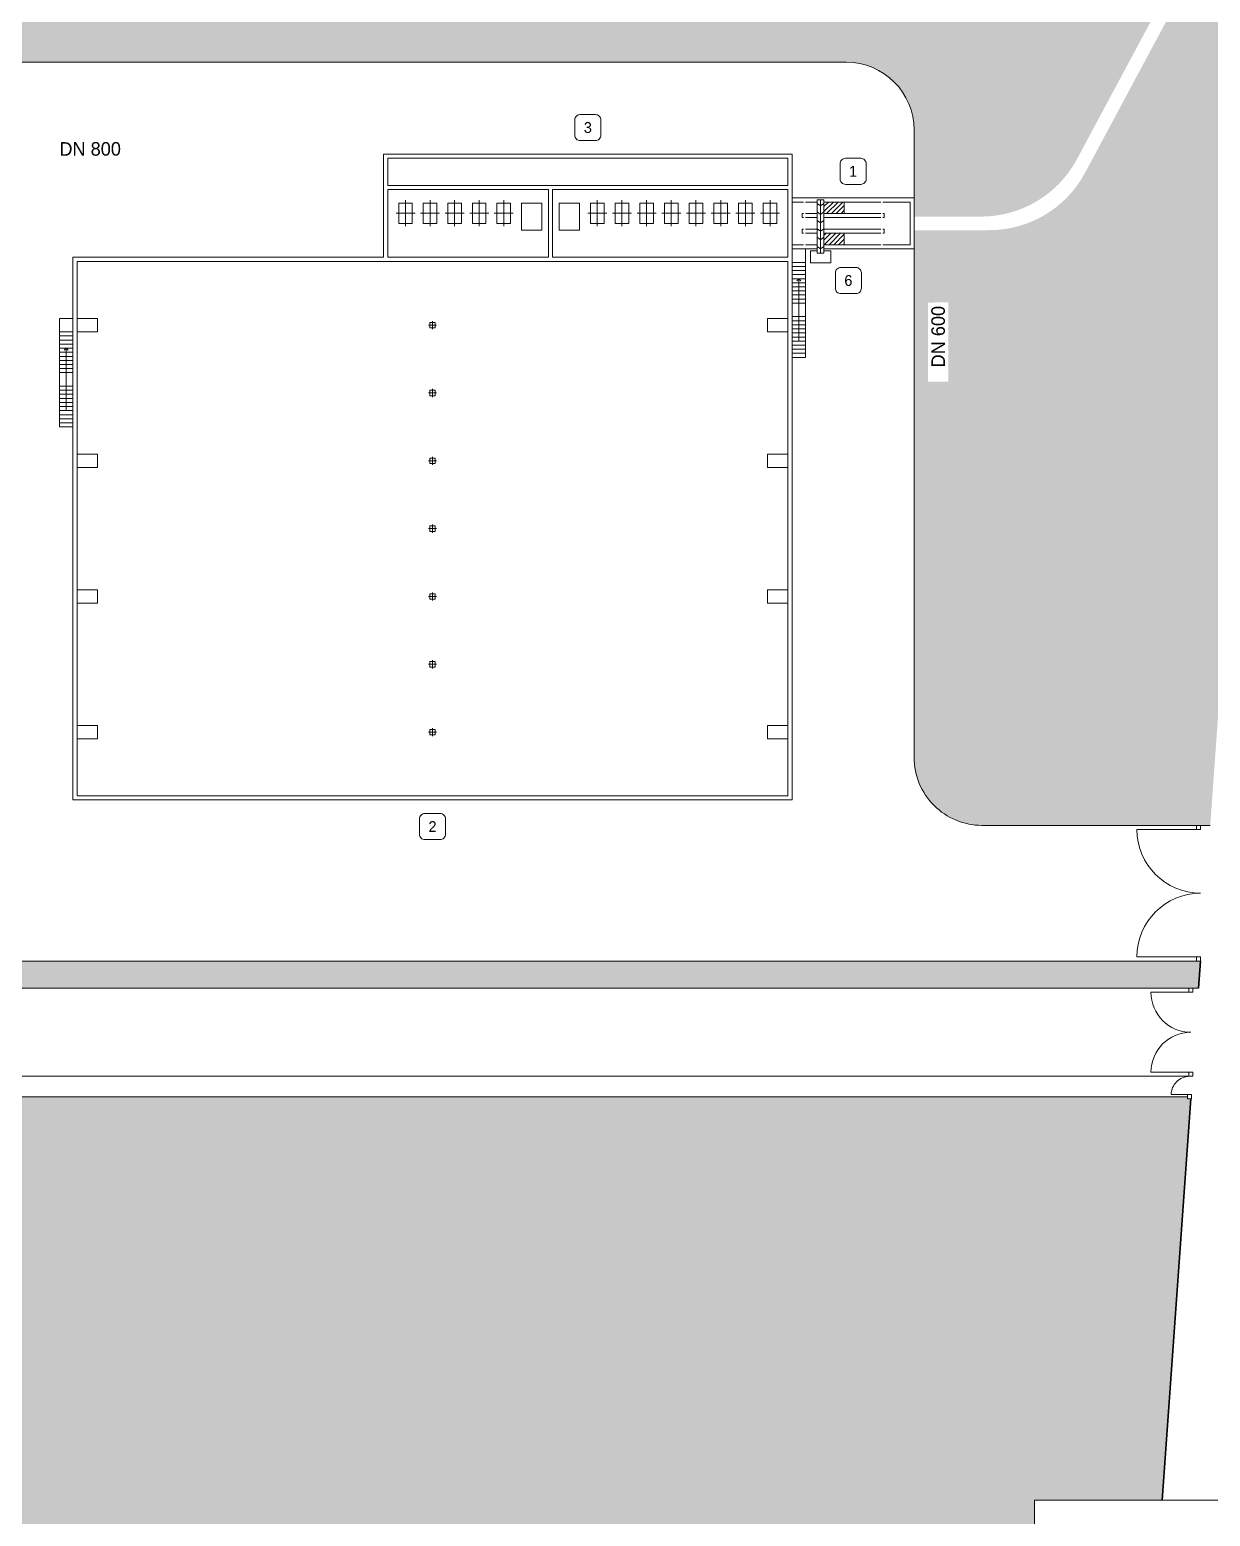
# Model space of a CAD drawing. Extents: x 1590275 to 3180776, y 5018154 to 10036737.
# Drawn here: x 1591337.5 to 1591424.5, y 5018262.5 to 5018372.1 of the extents above; entities that cross this region are included whole.
import ezdxf

# ---------------------------------------------------------------- set-up
doc = ezdxf.new("R2010")
doc.units = 0
doc.header["$LTSCALE"] = 5
doc.header["$MEASUREMENT"] = 0
for name, color, linetype, lineweight in [('Cartiglio', 7, 'Continuous', 15), ('Confine', 1, 'Continuous', 30), ('Legenda', 7, 'Continuous', 15), ('Locali accessori', 7, 'Continuous', 15), ('Muratura', 7, 'Continuous', 15), ('Quote e scritte', 252, 'Continuous', 15), ('Scale', 7, 'Continuous', 15), ('Siepe', 104, 'Continuous', 15), ('Verde', 3, 'Continuous', 15), ('Viabilità', 251, 'Continuous', 15)]:
    doc.layers.add(name, color=color, linetype=linetype, lineweight=lineweight)
pattern_1 = [(50, (841.24575, -20.26967), (0.3586300913, -0.031376067491), [0.0375, -0.4125]), (355, (841.24575, -20.26967), (-0.069375666807, 0.37609606685), [0.03, -0.33]), (100.45144446, (841.27563, -20.2723), (0.289254423364, 0.344719995484), [0.031870096, -0.350571056]), (46.1842, (841.24575, -20.16967), (0.533620665336, -0.082759640397), [0.05625, -0.61875]), (96.63563549, (841.2902, -20.17657), (0.467330972837, 0.487059300387), [0.047805171, -0.52585688]), (351.18416399, (841.24575, -20.1697), (0.46733097253, 0.487059300135), [0.045, -0.4950000005]), (21, (841.29575, -20.19467), (0.29845352606, -0.201309445333), [0.0375, -0.4125]), (326, (841.29575, -20.19467), (0.12165766596, 0.362575022523), [0.03, -0.33]), (71.45144474, (841.3206, -20.21145), (0.420111188365, 0.161265576403), [0.031870095, -0.350571056]), (37.5, (841.24575, -20.26967), (0.0060799276586, 0.1664469269157), [0, -0.326, 0, -0.335, 0, -0.33125]), (7.5, (841.24575, -20.26967), (0.131534768721, 0.197205855941), [0, -0.191, 0, -0.3185, 0, -0.12625]), (327.5, (841.13425, -20.26967), (0.2669112180862, -0.0112774358672), [0, -0.125, 0, -0.39, 0, -0.5175]), (317.5, (841.08425, -20.26967), (0.291593084671, 0.050052491166), [0, -0.1625, 0, -0.259, 0, -0.3675])]

msp = doc.modelspace()

# ---------------------------------------------------------------- hatches: boundary and pattern name
at = {"layer": 'Locali accessori', "transparency": 33554559}
h = msp.add_hatch(dxfattribs=at)
h.set_pattern_fill('ANSI31', color=256, scale=2)
h.set_pattern_definition([(45, (841.24575, -20.26967), (-0.176776695297, 0.176776695297), [])])
h.paths.add_polyline_path([(1591397.516, 5018359.415), (1591396.016, 5018359.415), (1591396.016, 5018358.565), (1591397.516, 5018358.565)])
h.paths.add_polyline_path([(1591397.516, 5018357.115), (1591396.016, 5018357.115), (1591396.016, 5018356.265), (1591397.516, 5018356.265)])
at = {"layer": 'Siepe'}
h = msp.add_hatch(dxfattribs=at)
h.set_pattern_fill('AR-CONC', color=256, scale=0.05)
h.set_pattern_definition([(50, (841.24575, -20.26967), (0.3586300913, -0.031376067491), [0.0375, -0.4125]), (355, (841.24575, -20.26967), (-0.069375666807, 0.37609606685), [0.03, -0.33]), (100.45144446, (841.27563, -20.2723), (0.289254423364, 0.344719995484), [0.031870096, -0.350571056]), (46.1842, (841.24575, -20.16967), (0.533620665336, -0.082759640397), [0.05625, -0.61875]), (96.63563549, (841.2902, -20.17657), (0.467330972837, 0.487059300387), [0.047805171, -0.52585688]), (351.18416399, (841.24575, -20.1697), (0.46733097253, 0.487059300135), [0.045, -0.4950000005]), (21, (841.29575, -20.19467), (0.29845352606, -0.201309445333), [0.0375, -0.4125]), (326, (841.29575, -20.19467), (0.12165766596, 0.362575022523), [0.03, -0.33]), (71.45144474, (841.3206, -20.21145), (0.420111188365, 0.161265576403), [0.031870095, -0.350571056]), (37.5, (841.24575, -20.26967), (0.0060799276586, 0.1664469269157), [0, -0.326, 0, -0.335, 0, -0.33125]), (7.5, (841.24575, -20.26967), (0.131534768721, 0.197205855941), [0, -0.191, 0, -0.3185, 0, -0.12625]), (327.5, (841.13425, -20.26967), (0.2669112180862, -0.0112774358672), [0, -0.125, 0, -0.39, 0, -0.5175]), (317.5, (841.08425, -20.26967), (0.291593084671, 0.050052491166), [0, -0.1625, 0, -0.259, 0, -0.3675])])
h.paths.add_polyline_path([(1591429.306, 5018380.96), (1591427.112, 5018381.116), (1591422.285, 5018313.472), (1591424.49, 5018313.472)])
h = msp.add_hatch(dxfattribs=at)
h.set_pattern_fill('AR-CONC', color=256, scale=0.05)
h.set_pattern_definition(pattern_1)
h.paths.add_polyline_path([(1591423.777, 5018303.472), (1591423.477, 5018303.472), (1591300.584, 5018303.472, 0.4142223), (1591299.584, 5018302.472, 0.4142048), (1591300.584, 5018301.472), (1591423.634, 5018301.472)])
h = msp.add_hatch(dxfattribs=at)
h.set_pattern_fill('AR-CONC', color=256, scale=0.05)
h.set_pattern_definition(pattern_1)
h.paths.add_polyline_path([(1591423.052, 5018293.322), (1591422.813, 5018293.322), (1591422.813, 5018293.472), (1591420.858, 5018293.472), (1591418.735, 5018263.721), (1591420.94, 5018263.721)])
at = {"layer": 'Verde', "transparency": 33554457}
h = msp.add_hatch(color=256, dxfattribs=at)
h.dxf.hatch_style = 1
edge = h.paths.add_edge_path(flags=16)
edge.add_line((1591143.11, 5018361.08), (1591143.11, 5018362.2))
edge.add_arc((1591142.71, 5018362.2), 0.4, 0, 90)
edge.add_line((1591142.71, 5018362.6), (1591141.59, 5018362.6))
edge.add_arc((1591141.59, 5018362.2), 0.4, 90, 180)
edge.add_line((1591141.19, 5018362.2), (1591141.19, 5018361.08))
edge.add_arc((1591141.59, 5018361.08), 0.4, 180, 270)
edge.add_line((1591141.59, 5018360.68), (1591142.71, 5018360.68))
edge.add_arc((1591142.71, 5018361.08), 0.4, 270, 360)
h.paths.add_polyline_path([(1591214.535, 5018370.63), (1591213.945, 5018370.362), (1591216.084, 5018369.312), (1591216.084, 5018369.869)], flags=17)
h.paths.add_polyline_path([(1591216.084, 5018371.659), (1591214.19, 5018370.799), (1591214.535, 5018370.63), (1591216.084, 5018371.331)], flags=17)
h.paths.add_polyline_path([(1591214.535, 5018370.63), (1591214.19, 5018370.799), (1591213.601, 5018370.532), (1591213.945, 5018370.362)], flags=17)
h.paths.add_polyline_path([(1591213.945, 5018370.362), (1591213.601, 5018370.532), (1591199.142, 5018363.963), (1591199.142, 5018363.66)], flags=17)
h.paths.add_polyline_path([(1591216.084, 5018371.331), (1591214.535, 5018370.63), (1591216.084, 5018369.869)], flags=17)
edge = h.paths.add_edge_path(flags=17)
edge.add_arc((1591194.136, 5018342.969), 16.499, 20.26767, 71.09105, ccw=False)
edge.add_arc((1591210.073, 5018348.862), 0.493, 201.07942, 289.4442)
edge.add_line((1591210.237, 5018348.397), (1591215.743, 5018350.253))
edge.add_arc((1591215.607, 5018350.71), 0.477, 286.63993, 361.98935)
edge.add_line((1591216.084, 5018350.727), (1591216.084, 5018369.312))
edge.add_line((1591216.084, 5018369.312), (1591213.945, 5018370.362))
edge.add_line((1591213.945, 5018370.362), (1591199.142, 5018363.66))
edge.add_line((1591199.142, 5018363.66), (1591199.144, 5018359.051))
edge.add_arc((1591199.579, 5018359.005), 0.437, 173.92195, 257.1912)
h.paths.add_polyline_path([(1591224.107, 5018379.949), (1591224.107, 5018380.293), (1591210.603, 5018372.562), (1591210.906, 5018372.413)], flags=17)
edge = h.paths.add_edge_path(flags=17)
edge.add_line((1591224.107, 5018375.04), (1591224.107, 5018379.949))
edge.add_line((1591224.107, 5018379.949), (1591210.906, 5018372.413))
edge.add_line((1591210.906, 5018372.413), (1591214.19, 5018370.799))
edge.add_line((1591214.19, 5018370.799), (1591216.084, 5018371.659))
edge.add_line((1591216.084, 5018371.659), (1591216.084, 5018374.04))
edge.add_arc((1591216.584, 5018374.04), 0.5, 90, 180, ccw=False)
edge.add_line((1591216.584, 5018374.54), (1591223.607, 5018374.54))
edge.add_arc((1591223.607, 5018375.04), 0.5, 270, 360)
h.paths.add_polyline_path([(1591210.906, 5018372.413), (1591210.381, 5018372.113), (1591213.601, 5018370.532), (1591214.19, 5018370.799)], flags=17)
edge = h.paths.add_edge_path(flags=17)
edge.add_line((1591199.142, 5018364.274), (1591199.142, 5018363.963))
edge.add_line((1591199.142, 5018363.963), (1591213.601, 5018370.532))
edge.add_line((1591213.601, 5018370.532), (1591210.381, 5018372.113))
edge.add_line((1591210.381, 5018372.113), (1591207.224, 5018370.311))
edge.add_arc((1591194.129, 5018380.366), 16.51, 288.91176, 322.48151, ccw=False)
edge.add_arc((1591199.642, 5018364.274), 0.5, 108.91545, 180.02641)
edge = h.paths.add_edge_path(flags=17)
edge.add_arc((1591194.129, 5018380.366), 16.51, 333.00157, 334.73679, ccw=False)
edge.add_line((1591208.84, 5018372.871), (1591210.079, 5018372.262))
edge.add_line((1591210.079, 5018372.262), (1591210.603, 5018372.562))
edge.add_line((1591210.603, 5018372.562), (1591209.06, 5018373.32))
edge = h.paths.add_edge_path(flags=17)
edge.add_line((1591210.079, 5018372.262), (1591208.84, 5018372.871))
edge.add_arc((1591194.129, 5018380.366), 16.51, 324.83556, 333.00157, ccw=False)
edge.add_line((1591207.626, 5018370.857), (1591210.079, 5018372.262))
edge = h.paths.add_edge_path(flags=17)
edge.add_line((1591210.381, 5018372.113), (1591210.079, 5018372.262))
edge.add_line((1591210.079, 5018372.262), (1591207.626, 5018370.857))
edge.add_arc((1591194.129, 5018380.366), 16.51, 322.48151, 324.83556, ccw=False)
edge.add_line((1591207.224, 5018370.311), (1591210.381, 5018372.113))
h.paths.add_polyline_path([(1591210.906, 5018372.413), (1591210.603, 5018372.562), (1591210.079, 5018372.262), (1591210.381, 5018372.113)], flags=17)
edge = h.paths.add_edge_path(flags=17)
edge.add_arc((1591160.618, 5018361.637), 16.508, 269.28623, 271.02166, ccw=False)
edge.add_line((1591160.413, 5018345.13), (1591160.413, 5018324.692))
edge.add_line((1591160.413, 5018324.692), (1591160.913, 5018324.692))
edge.add_line((1591160.913, 5018324.692), (1591160.913, 5018345.131))
edge = h.paths.add_edge_path(flags=17)
edge.add_arc((1591160.618, 5018361.637), 16.508, 271.02166, 307.29466, ccw=False)
edge.add_line((1591160.913, 5018345.131), (1591160.913, 5018324.692))
edge.add_line((1591160.913, 5018324.692), (1591165.376, 5018324.692))
edge.add_line((1591165.376, 5018324.692), (1591171.424, 5018339.174))
edge.add_line((1591171.424, 5018339.174), (1591171.424, 5018348.106))
edge.add_arc((1591170.974, 5018348.208), 0.461, 347.1876, 500.07571)
edge = h.paths.add_edge_path(flags=16)
edge.add_line((1591171.424, 5018325.192), (1591171.424, 5018337.877))
edge.add_line((1591171.424, 5018337.877), (1591171.424, 5018339.174))
edge.add_line((1591171.424, 5018339.174), (1591165.376, 5018324.692))
edge.add_line((1591165.376, 5018324.692), (1591165.918, 5018324.692))
edge.add_line((1591165.918, 5018324.692), (1591170.924, 5018324.692))
edge.add_arc((1591170.924, 5018325.192), 0.5, 270, 360)
edge = h.paths.add_edge_path()
edge.add_arc((1591160.618, 5018361.637), 16.508, 178.14645, 183.32226, ccw=False)
edge.add_arc((1591160.618, 5018361.637), 16.508, 176.75805, 178.14645, ccw=False)
edge.add_line((1591144.136, 5018362.57), (1591144.138, 5018362.6))
edge.add_arc((1591160.618, 5018361.637), 16.508, 38.185, 176.65472, ccw=False)
edge.add_arc((1591173.954, 5018372.151), 0.474, 220.62421, 296.16169)
edge.add_line((1591174.163, 5018371.725), (1591178.518, 5018373.636))
edge.add_arc((1591178.314, 5018374.095), 0.502, 293.95676, 381.36084)
edge.add_arc((1591194.129, 5018380.366), 16.51, -25.26321, 201.63797, ccw=False)
edge.add_line((1591209.06, 5018373.32), (1591210.603, 5018372.562))
edge.add_line((1591210.603, 5018372.562), (1591224.107, 5018380.293))
edge.add_line((1591224.107, 5018380.293), (1591224.107, 5018383.24))
edge.add_arc((1591224.607, 5018383.24), 0.5, 90, 180, ccw=False)
edge.add_line((1591224.607, 5018383.74), (1591273.16, 5018383.74))
edge.add_arc((1591273.16, 5018384.24), 0.5, 270, 360)
edge.add_line((1591273.66, 5018384.24), (1591273.66, 5018386.386))
edge.add_line((1591273.66, 5018386.386), (1591273.66, 5018394.186))
edge.add_line((1591273.66, 5018394.186), (1591300.76, 5018394.186))
edge.add_line((1591300.76, 5018394.186), (1591319.679, 5018394.186))
edge.add_arc((1591319.679, 5018389.186), 5, 0, 90, ccw=False)
edge.add_line((1591324.679, 5018389.186), (1591324.679, 5018374.715))
edge.add_arc((1591329.679, 5018374.715), 5, 180, 270)
edge.add_line((1591329.679, 5018369.715), (1591397.666, 5018369.715))
edge.add_arc((1591397.666, 5018364.715), 5, 0, 90, ccw=False)
edge.add_line((1591402.666, 5018364.715), (1591402.666, 5018359.715))
edge.add_line((1591402.666, 5018359.715), (1591402.666, 5018358.34))
edge.add_line((1591402.666, 5018358.34), (1591407.609, 5018358.341))
edge.add_arc((1591407.607, 5018366.341), 8, 270.01254, 331.80498)
edge.add_line((1591414.658, 5018362.562), (1591429.428, 5018390.113))
edge.add_line((1591429.428, 5018390.113), (1591426.553, 5018390.44))
edge.add_line((1591426.553, 5018390.44), (1591426.304, 5018388.254))
edge.add_line((1591426.304, 5018388.254), (1591138.518, 5018420.986))
edge.add_line((1591138.518, 5018420.986), (1591122.991, 5018241.24))
edge.add_line((1591122.991, 5018241.24), (1591120.799, 5018241.43))
edge.add_line((1591120.799, 5018241.43), (1591120.603, 5018239.16))
edge.add_line((1591120.603, 5018239.16), (1591159.432, 5018248.747))
edge.add_line((1591159.432, 5018248.747), (1591156.862, 5018248.747))
edge.add_arc((1591156.862, 5018249.247), 0.5, 180, 270, ccw=False)
edge.add_line((1591156.362, 5018249.247), (1591156.362, 5018284.392))
edge.add_arc((1591155.862, 5018284.392), 0.5, 0, 90)
edge.add_line((1591155.862, 5018284.892), (1591152.862, 5018284.892))
edge.add_arc((1591152.862, 5018285.392), 0.5, 180, 270, ccw=False)
edge.add_line((1591152.362, 5018285.392), (1591152.362, 5018305.392))
edge.add_arc((1591152.862, 5018305.392), 0.5, 90, 180, ccw=False)
edge.add_line((1591152.862, 5018305.892), (1591153.862, 5018305.892))
edge.add_arc((1591153.862, 5018306.392), 0.5, 270, 360)
edge.add_line((1591154.362, 5018306.392), (1591154.362, 5018324.192))
edge.add_arc((1591154.862, 5018324.192), 0.5, 90, 180, ccw=False)
edge.add_line((1591154.862, 5018324.692), (1591160.413, 5018324.692))
edge.add_line((1591160.413, 5018324.692), (1591160.413, 5018345.13))
edge.add_arc((1591160.618, 5018361.637), 16.508, 183.32226, 269.28623, ccw=False)
edge = h.paths.add_edge_path(flags=16)
edge.add_line((1591174.977, 5018373.922), (1591174.977, 5018375.042))
edge.add_arc((1591175.377, 5018375.042), 0.4, 90, 180, ccw=False)
edge.add_line((1591175.377, 5018375.442), (1591176.497, 5018375.442))
edge.add_arc((1591176.497, 5018375.042), 0.4, 0, 90, ccw=False)
edge.add_line((1591176.897, 5018375.042), (1591176.897, 5018373.922))
edge.add_arc((1591176.497, 5018373.922), 0.4, -90, 0, ccw=False)
edge.add_line((1591176.497, 5018373.522), (1591175.377, 5018373.522))
edge.add_arc((1591175.377, 5018373.922), 0.4, 180, 270, ccw=False)
edge = h.paths.add_edge_path(flags=16)
edge.add_line((1591153.362, 5018321.602), (1591153.362, 5018320.482))
edge.add_arc((1591152.962, 5018320.482), 0.4, -90, 0, ccw=False)
edge.add_line((1591152.962, 5018320.082), (1591151.842, 5018320.082))
edge.add_arc((1591151.842, 5018320.482), 0.4, 180, 270, ccw=False)
edge.add_line((1591151.442, 5018320.482), (1591151.442, 5018321.602))
edge.add_arc((1591151.842, 5018321.602), 0.4, 90, 180, ccw=False)
edge.add_line((1591151.842, 5018322.002), (1591152.962, 5018322.002))
edge.add_arc((1591152.962, 5018321.602), 0.4, 0, 90, ccw=False)
edge = h.paths.add_edge_path(flags=16)
edge.add_line((1591153.322, 5018312.131), (1591153.322, 5018311.011))
edge.add_arc((1591152.922, 5018311.011), 0.4, 270, 360, ccw=False)
edge.add_line((1591152.922, 5018310.611), (1591151.802, 5018310.611))
edge.add_arc((1591151.802, 5018311.011), 0.4, 180, 270, ccw=False)
edge.add_line((1591151.402, 5018311.011), (1591151.402, 5018312.131))
edge.add_arc((1591151.802, 5018312.131), 0.4, 90, 180, ccw=False)
edge.add_line((1591151.802, 5018312.531), (1591152.922, 5018312.531))
edge.add_arc((1591152.922, 5018312.131), 0.4, 0, 90, ccw=False)
edge = h.paths.add_edge_path(flags=16)
edge.add_line((1591286.65, 5018397.106), (1591287.77, 5018397.106))
edge.add_arc((1591287.77, 5018396.706), 0.4, 0, 90, ccw=False)
edge.add_line((1591288.17, 5018396.706), (1591288.17, 5018395.586))
edge.add_arc((1591287.77, 5018395.586), 0.4, 270, 360, ccw=False)
edge.add_line((1591287.77, 5018395.186), (1591286.65, 5018395.186))
edge.add_arc((1591286.65, 5018395.586), 0.4, 180, 270, ccw=False)
edge.add_line((1591286.25, 5018395.586), (1591286.25, 5018396.706))
edge.add_arc((1591286.65, 5018396.706), 0.4, 90, 180, ccw=False)
edge = h.paths.add_edge_path(flags=16)
edge.add_line((1591153.442, 5018262.987), (1591153.442, 5018264.107))
edge.add_arc((1591153.842, 5018264.107), 0.4, 90, 180, ccw=False)
edge.add_line((1591153.842, 5018264.507), (1591154.962, 5018264.507))
edge.add_arc((1591154.962, 5018264.107), 0.4, 0, 90, ccw=False)
edge.add_line((1591155.362, 5018264.107), (1591155.362, 5018262.987))
edge.add_arc((1591154.962, 5018262.987), 0.4, -90, 0, ccw=False)
edge.add_line((1591154.962, 5018262.587), (1591153.842, 5018262.587))
edge.add_arc((1591153.842, 5018262.987), 0.4, 180, 270, ccw=False)
h.paths.add_polyline_path([(1591153.669, 5018262.945), (1591155.136, 5018262.948), (1591155.134, 5018264.148), (1591153.667, 5018264.145)], flags=0)
h.paths.add_polyline_path([(1591151.669, 5018310.97), (1591153.136, 5018310.972), (1591153.134, 5018312.172), (1591151.667, 5018312.17)], flags=0)
h.paths.add_polyline_path([(1591151.669, 5018320.441), (1591153.136, 5018320.443), (1591153.134, 5018321.643), (1591151.667, 5018321.641)], flags=0)
h.paths.add_polyline_path([(1591175.204, 5018373.881), (1591176.671, 5018373.884), (1591176.669, 5018375.084), (1591175.202, 5018375.081)], flags=0)
h.paths.add_polyline_path([(1591286.544, 5018395.545), (1591287.877, 5018395.548), (1591287.875, 5018396.748), (1591286.542, 5018396.745)], flags=0)
h.paths.add_polyline_path([(1591220.318, 5018378.336), (1591224.107, 5018380.595), (1591224.107, 5018382.182), (1591219.577, 5018379.64)], flags=16)
h.paths.add_polyline_path([(1591160.255, 5018326.623), (1591160.307, 5018332.456), (1591158.807, 5018332.47), (1591158.755, 5018326.636)], flags=16)
h.paths.add_polyline_path([(1591420.422, 5018374.3), (1591423.441, 5018379.867), (1591422.123, 5018380.582), (1591419.104, 5018375.015)], flags=16)
h.paths.add_polyline_path([(1591166.161, 5018326.708), (1591168.409, 5018332.09), (1591167.025, 5018332.668), (1591164.776, 5018327.286)], flags=16)
h.paths.add_polyline_path([(1591141.551, 5018361.039), (1591142.751, 5018361.041), (1591142.749, 5018362.241), (1591141.549, 5018362.239)], flags=0)
h = msp.add_hatch(color=256, dxfattribs=at)
h.dxf.hatch_style = 1
edge = h.paths.add_edge_path()
edge.add_line((1591427.112, 5018381.116), (1591429.306, 5018380.96))
edge.add_line((1591429.306, 5018380.96), (1591429.867, 5018388.815))
edge.add_line((1591429.867, 5018388.815), (1591415.256, 5018361.56))
edge.add_arc((1591408.205, 5018365.34), 8, 270, 331.80498, ccw=False)
edge.add_line((1591408.205, 5018357.34), (1591406.036, 5018357.34))
edge.add_line((1591406.036, 5018357.34), (1591406.036, 5018313.746))
edge.add_arc((1591407.666, 5018318.472), 5, 250.96758, 270.00061)
edge.add_line((1591407.666, 5018313.472), (1591422.285, 5018313.472))
edge.add_line((1591422.285, 5018313.472), (1591427.112, 5018381.116))
edge = h.paths.add_edge_path()
edge.add_line((1591406.036, 5018357.34), (1591405.436, 5018357.34))
edge.add_line((1591405.436, 5018357.34), (1591405.436, 5018313.998))
edge.add_arc((1591407.666, 5018318.472), 5, 243.50606, 250.96758)
edge.add_line((1591406.036, 5018313.746), (1591406.036, 5018357.34))
edge = h.paths.add_edge_path()
edge.add_line((1591405.436, 5018357.34), (1591402.666, 5018357.34))
edge.add_line((1591402.666, 5018357.34), (1591402.666, 5018355.965))
edge.add_line((1591402.666, 5018355.965), (1591402.666, 5018318.472))
edge.add_arc((1591407.666, 5018318.472), 5, 180.00049, 243.50606)
edge.add_line((1591405.436, 5018313.998), (1591405.436, 5018357.34))
h.paths.add_polyline_path([(1591405.188, 5018346.177), (1591405.178, 5018352.01), (1591403.678, 5018352.008), (1591403.688, 5018346.174)], flags=16)
h = msp.add_hatch(color=256, dxfattribs=at)
h.dxf.hatch_style = 1
h.paths.add_polyline_path([(1591224.329, 5018309.678), (1591222.67, 5018309.678), (1591222.67, 5018304.852), (1591224.329, 5018304.852)], flags=16)
h.paths.add_polyline_path([(1591291.744, 5018280.024), (1591289.824, 5018280.024), (1591289.824, 5018281.944), (1591291.744, 5018281.944)], flags=16)
h.paths.add_polyline_path([(1591286.444, 5018280.024), (1591284.524, 5018280.024), (1591284.524, 5018281.944), (1591286.444, 5018281.944)], flags=16)
h.paths.add_polyline_path([(1591255.187, 5018248.828), (1591255.187, 5018245.228), (1591249.587, 5018245.228), (1591249.587, 5018248.828)], flags=16)
h.paths.add_polyline_path([(1591254.887, 5018248.528), (1591254.887, 5018245.528), (1591249.887, 5018245.528), (1591249.887, 5018248.528)], flags=0)
h.paths.add_polyline_path([(1591253.32, 5018251.748), (1591253.32, 5018249.828), (1591251.4, 5018249.828), (1591251.4, 5018251.748)], flags=16)
h.paths.add_polyline_path([(1591252.924, 5018247.18), (1591252.281, 5018246.748), (1591252.487, 5018246.078), (1591252.051, 5018246.834), (1591252.65, 5018247.18), (1591252.214, 5018247.935)], flags=0)
h.paths.add_polyline_path([(1591289.985, 5018280.382), (1591291.585, 5018280.385), (1591291.583, 5018281.585), (1591289.983, 5018281.582)], flags=0)
h.paths.add_polyline_path([(1591284.618, 5018280.382), (1591286.352, 5018280.385), (1591286.349, 5018281.585), (1591284.616, 5018281.582)], flags=0)
h.paths.add_polyline_path([(1591251.495, 5018250.186), (1591253.228, 5018250.19), (1591253.226, 5018251.39), (1591251.493, 5018251.386)], flags=0)
edge = h.paths.add_edge_path(flags=16)
edge.add_line((1591223.428, 5018263.27), (1591223.428, 5018264.39))
edge.add_arc((1591223.028, 5018264.39), 0.4, 0, 90)
edge.add_line((1591223.028, 5018264.79), (1591221.908, 5018264.79))
edge.add_arc((1591221.908, 5018264.39), 0.4, 90, 180)
edge.add_line((1591221.508, 5018264.39), (1591221.508, 5018263.27))
edge.add_arc((1591221.908, 5018263.27), 0.4, 180, 270)
edge.add_line((1591221.908, 5018262.87), (1591223.028, 5018262.87))
edge.add_arc((1591223.028, 5018263.27), 0.4, 270, 360.00196)
edge = h.paths.add_edge_path(flags=16)
edge.add_arc((1591220.828, 5018291.57), 0.4, 270, 360, ccw=False)
edge.add_line((1591220.828, 5018291.17), (1591219.708, 5018291.17))
edge.add_arc((1591219.708, 5018291.57), 0.4, 180, 270, ccw=False)
edge.add_line((1591219.308, 5018291.57), (1591219.308, 5018292.69))
edge.add_arc((1591219.708, 5018292.69), 0.4, 90, 180, ccw=False)
edge.add_line((1591219.708, 5018293.09), (1591220.828, 5018293.09))
edge.add_arc((1591220.828, 5018292.69), 0.4, 0, 90, ccw=False)
edge.add_line((1591221.228, 5018292.69), (1591221.228, 5018291.57))
edge = h.paths.add_edge_path()
edge.add_arc((1591212.4, 5018316.953), 8.551, 315.04888, 363.12311)
edge.add_arc((1591221.438, 5018317.444), 0.5, 90, 182.80635, ccw=False)
edge.add_line((1591221.438, 5018317.944), (1591251.584, 5018317.944))
edge.add_arc((1591251.584, 5018312.944), 5, 0, 90, ccw=False)
edge.add_line((1591256.584, 5018312.944), (1591256.584, 5018287.544))
edge.add_arc((1591261.584, 5018287.544), 5, 180, 270)
edge.add_line((1591261.584, 5018282.544), (1591277.184, 5018282.544))
edge.add_line((1591277.184, 5018282.544), (1591277.184, 5018282.944))
edge.add_line((1591277.184, 5018282.944), (1591320.584, 5018282.944))
edge.add_arc((1591320.584, 5018283.944), 1, 270, 360)
edge.add_line((1591321.584, 5018283.944), (1591321.584, 5018292.472))
edge.add_arc((1591322.584, 5018292.472), 1, 90.00121, 180, ccw=False)
edge.add_line((1591322.584, 5018293.472), (1591420.858, 5018293.472))
edge.add_line((1591420.858, 5018293.472), (1591418.735, 5018263.721))
edge.add_line((1591418.735, 5018263.721), (1591411.547, 5018263.721))
edge.add_line((1591411.547, 5018263.721), (1591411.547, 5018229.83))
edge.add_line((1591411.547, 5018229.83), (1591326.057, 5018238.986))
edge.add_line((1591326.057, 5018238.986), (1591155.163, 5018232.322))
edge.add_line((1591155.163, 5018232.322), (1591141.335, 5018235.208))
edge.add_line((1591141.335, 5018235.208), (1591140.885, 5018233.055))
edge.add_line((1591140.885, 5018233.055), (1591120.444, 5018237.321))
edge.add_line((1591120.444, 5018237.321), (1591120.458, 5018237.476))
edge.add_line((1591120.458, 5018237.476), (1591161.914, 5018247.711))
edge.add_arc((1591161.962, 5018247.517), 0.2, 0, 103.86902, ccw=False)
edge.add_line((1591162.162, 5018247.517), (1591162.162, 5018246.597))
edge.add_line((1591162.162, 5018246.597), (1591168.962, 5018246.597))
edge.add_arc((1591168.962, 5018247.097), 0.5, 270, 360)
edge.add_line((1591169.462, 5018247.097), (1591169.462, 5018248.247))
edge.add_arc((1591169.962, 5018248.247), 0.5, 90, 180, ccw=False)
edge.add_line((1591169.962, 5018248.747), (1591172.762, 5018248.747))
edge.add_arc((1591172.762, 5018249.247), 0.5, 270, 360)
edge.add_line((1591173.262, 5018249.247), (1591173.262, 5018252.33))
edge.add_arc((1591173.762, 5018252.33), 0.5, 90, 180, ccw=False)
edge.add_line((1591173.762, 5018252.83), (1591220.008, 5018252.83))
edge.add_arc((1591220.008, 5018253.33), 0.5, 270, 360)
edge.add_line((1591220.508, 5018253.33), (1591220.508, 5018274.503))
edge.add_arc((1591219.508, 5018274.503), 1, 0, 36.25384)
edge.add_line((1591220.314, 5018275.094), (1591218.501, 5018277.566))
edge.add_arc((1591219.209, 5018278.125), 0.901, 182.06333, 218.31717, ccw=False)
edge.add_line((1591218.308, 5018278.092), (1591218.308, 5018310.561))
edge.add_arc((1591218.808, 5018310.561), 0.5, 135.36565, 180, ccw=False)
h.paths.add_polyline_path([(1591224.314, 5018304.72), (1591224.358, 5018309.719), (1591222.858, 5018309.733), (1591222.814, 5018304.733)], flags=24)

# ---------------------------------------------------------------- linework, layer by layer
at = {"layer": 'Cartiglio', "linetype": 'Continuous'}
for p, q in [((1591411.547, 5018176.121), (1591411.547, 5018263.721)), ((1591411.547, 5018263.721), (1591473.047, 5018263.721))]:
    msp.add_line(p, q, dxfattribs=at)
at = {"layer": 'Confine'}
for p, q in [((1591423.777, 5018303.472), (1591423.634, 5018301.472)), ((1591423.634, 5018301.472), (1591423.777, 5018303.472)), ((1591423.052, 5018293.322), (1591420.94, 5018263.721)), ((1591420.94, 5018263.721), (1591423.052, 5018293.322))]:
    msp.add_line(p, q, dxfattribs=at)
at = {"layer": 'Legenda'}
for points in [[(1591378.056, 5018363.94), (1591379.176, 5018363.94, 0.4142136), (1591379.576, 5018364.34), (1591379.576, 5018365.46, 0.4142136), (1591379.176, 5018365.86), (1591378.056, 5018365.86, 0.4142136), (1591377.656, 5018365.46), (1591377.656, 5018364.34, 0.4142136)], [(1591397.606, 5018360.715), (1591398.726, 5018360.715, 0.4142136), (1591399.126, 5018361.115), (1591399.126, 5018362.235, 0.4142136), (1591398.726, 5018362.635), (1591397.606, 5018362.635, 0.4142136), (1591397.206, 5018362.235), (1591397.206, 5018361.115, 0.4142136)], [(1591397.257, 5018352.665), (1591398.377, 5018352.665, 0.4142136), (1591398.777, 5018353.065), (1591398.777, 5018354.185, 0.4142136), (1591398.377, 5018354.585), (1591397.257, 5018354.585, 0.4142136), (1591396.857, 5018354.185), (1591396.857, 5018353.065, 0.4142136)], [(1591366.606, 5018312.42), (1591367.726, 5018312.42, 0.4142136), (1591368.126, 5018312.82), (1591368.126, 5018313.94, 0.4142136), (1591367.726, 5018314.34), (1591366.606, 5018314.34, 0.4142136), (1591366.206, 5018313.94), (1591366.206, 5018312.82, 0.4142136)]]:
    msp.add_lwpolyline(points, format="xyb", close=True, dxfattribs=at)
at = {"layer": 'Locali accessori', "linetype": 'Continuous'}
for p, q in [((1591395.516, 5018355.653), (1591395.516, 5018359.565)), ((1591395.516, 5018359.565), (1591396.016, 5018359.565)), ((1591395.766, 5018359.565), (1591395.766, 5018355.653)), ((1591396.016, 5018355.653), (1591396.016, 5018359.565)), ((1591365.176, 5018358.59), (1591364.476, 5018358.59)), ((1591365.176, 5018359.54), (1591365.176, 5018358.59)), ((1591365.176, 5018357.64), (1591365.176, 5018358.59)), ((1591365.176, 5018358.59), (1591365.876, 5018358.59)), ((1591366.986, 5018358.59), (1591366.286, 5018358.59)), ((1591366.986, 5018359.54), (1591366.986, 5018358.59)), ((1591366.986, 5018357.64), (1591366.986, 5018358.59)), ((1591366.986, 5018358.59), (1591367.686, 5018358.59)), ((1591368.796, 5018358.59), (1591368.096, 5018358.59)), ((1591368.796, 5018359.54), (1591368.796, 5018358.59)), ((1591368.796, 5018357.64), (1591368.796, 5018358.59)), ((1591368.796, 5018358.59), (1591369.496, 5018358.59)), ((1591370.606, 5018358.59), (1591369.906, 5018358.59)), ((1591370.606, 5018359.54), (1591370.606, 5018358.59)), ((1591370.606, 5018357.64), (1591370.606, 5018358.59)), ((1591370.606, 5018358.59), (1591371.306, 5018358.59)), ((1591372.416, 5018358.59), (1591371.716, 5018358.59)), ((1591372.416, 5018359.54), (1591372.416, 5018358.59)), ((1591372.416, 5018357.64), (1591372.416, 5018358.59)), ((1591372.416, 5018358.59), (1591373.116, 5018358.59)), ((1591379.306, 5018358.59), (1591378.606, 5018358.59)), ((1591379.306, 5018359.54), (1591379.306, 5018358.59)), ((1591379.306, 5018357.64), (1591379.306, 5018358.59)), ((1591379.306, 5018358.59), (1591380.006, 5018358.59)), ((1591381.126, 5018358.59), (1591380.426, 5018358.59)), ((1591381.126, 5018359.54), (1591381.126, 5018358.59)), ((1591381.126, 5018357.64), (1591381.126, 5018358.59)), ((1591381.126, 5018358.59), (1591381.826, 5018358.59)), ((1591382.946, 5018358.59), (1591382.246, 5018358.59)), ((1591382.946, 5018359.54), (1591382.946, 5018358.59)), ((1591382.946, 5018357.64), (1591382.946, 5018358.59)), ((1591382.946, 5018358.59), (1591383.646, 5018358.59)), ((1591384.766, 5018358.59), (1591384.066, 5018358.59)), ((1591384.766, 5018359.54), (1591384.766, 5018358.59)), ((1591384.766, 5018357.64), (1591384.766, 5018358.59)), ((1591384.766, 5018358.59), (1591385.466, 5018358.59)), ((1591386.586, 5018358.59), (1591385.886, 5018358.59)), ((1591386.586, 5018359.54), (1591386.586, 5018358.59)), ((1591386.586, 5018357.64), (1591386.586, 5018358.59)), ((1591386.586, 5018358.59), (1591387.286, 5018358.59)), ((1591388.406, 5018358.59), (1591387.706, 5018358.59)), ((1591388.406, 5018359.54), (1591388.406, 5018358.59)), ((1591388.406, 5018357.64), (1591388.406, 5018358.59)), ((1591388.406, 5018358.59), (1591389.106, 5018358.59)), ((1591390.226, 5018358.59), (1591389.526, 5018358.59)), ((1591390.226, 5018359.54), (1591390.226, 5018358.59)), ((1591390.226, 5018357.64), (1591390.226, 5018358.59)), ((1591390.226, 5018358.59), (1591390.926, 5018358.59)), ((1591392.046, 5018358.59), (1591391.346, 5018358.59)), ((1591392.046, 5018359.54), (1591392.046, 5018358.59)), ((1591392.046, 5018357.64), (1591392.046, 5018358.59)), ((1591392.046, 5018358.59), (1591392.746, 5018358.59)), ((1591395.516, 5018359.303), (1591395.766, 5018359.123)), ((1591395.516, 5018358.681), (1591395.766, 5018358.501)), ((1591395.766, 5018359.123), (1591396.016, 5018359.303)), ((1591395.766, 5018358.501), (1591396.016, 5018358.681)), ((1591395.516, 5018358.059), (1591395.766, 5018357.879)), ((1591395.516, 5018357.437), (1591395.766, 5018357.257)), ((1591395.766, 5018357.879), (1591396.016, 5018358.059)), ((1591395.766, 5018357.257), (1591396.016, 5018357.437)), ((1591395.516, 5018356.815), (1591395.766, 5018356.635)), ((1591395.766, 5018356.635), (1591396.016, 5018356.815)), ((1591395.016, 5018355.803), (1591395.016, 5018354.938)), ((1591395.029, 5018355.815), (1591395.516, 5018355.815)), ((1591395.516, 5018356.143), (1591395.766, 5018355.963)), ((1591396.016, 5018355.653), (1591395.516, 5018355.653)), ((1591395.766, 5018355.963), (1591396.016, 5018356.143)), ((1591396.016, 5018355.815), (1591396.504, 5018355.815)), ((1591396.516, 5018354.938), (1591396.516, 5018355.803)), ((1591396.504, 5018354.926), (1591395.028, 5018354.926))]:
    msp.add_line(p, q, dxfattribs=at)
at = {"layer": 'Locali accessori'}
for p, q in [((1591397.516, 5018359.415), (1591397.516, 5018358.565)), ((1591397.516, 5018357.115), (1591397.516, 5018356.265))]:
    msp.add_line(p, q, dxfattribs=at)
at = {"layer": 'Locali accessori', "linetype": 'Continuous'}
for points in [[(1591364.676, 5018357.84), (1591365.676, 5018357.84), (1591365.676, 5018359.34), (1591364.676, 5018359.34)], [(1591366.486, 5018357.84), (1591367.486, 5018357.84), (1591367.486, 5018359.34), (1591366.486, 5018359.34)], [(1591368.296, 5018357.84), (1591369.296, 5018357.84), (1591369.296, 5018359.34), (1591368.296, 5018359.34)], [(1591370.106, 5018357.84), (1591371.106, 5018357.84), (1591371.106, 5018359.34), (1591370.106, 5018359.34)], [(1591371.916, 5018357.84), (1591372.916, 5018357.84), (1591372.916, 5018359.34), (1591371.916, 5018359.34)], [(1591378.806, 5018357.84), (1591379.806, 5018357.84), (1591379.806, 5018359.34), (1591378.806, 5018359.34)], [(1591380.626, 5018357.84), (1591381.626, 5018357.84), (1591381.626, 5018359.34), (1591380.626, 5018359.34)], [(1591382.446, 5018357.84), (1591383.446, 5018357.84), (1591383.446, 5018359.34), (1591382.446, 5018359.34)], [(1591384.266, 5018357.84), (1591385.266, 5018357.84), (1591385.266, 5018359.34), (1591384.266, 5018359.34)], [(1591386.086, 5018357.84), (1591387.086, 5018357.84), (1591387.086, 5018359.34), (1591386.086, 5018359.34)], [(1591387.906, 5018357.84), (1591388.906, 5018357.84), (1591388.906, 5018359.34), (1591387.906, 5018359.34)], [(1591389.726, 5018357.84), (1591390.726, 5018357.84), (1591390.726, 5018359.34), (1591389.726, 5018359.34)], [(1591391.546, 5018357.84), (1591392.546, 5018357.84), (1591392.546, 5018359.34), (1591391.546, 5018359.34)]]:
    msp.add_lwpolyline(points, close=True, dxfattribs=at)
at = {"layer": 'Locali accessori', "linetype": 'Continuous', "extrusion": (0, 0, -1)}
for centre, start, end in [((-1591395.029, 5018355.803), 0, 90), ((-1591396.504, 5018355.803), 90, 180), ((-1591395.029, 5018354.938), 270, 0), ((-1591396.504, 5018354.938), 180, 270)]:
    msp.add_arc(centre, 0.0125, start, end, dxfattribs=at)
at = {"layer": 'Muratura', "linetype": 'Continuous'}
for p, q in [((1591363.566, 5018360.64), (1591363.566, 5018362.94)), ((1591363.566, 5018362.94), (1591393.666, 5018362.94)), ((1591393.666, 5018360.64), (1591393.666, 5018362.94)), ((1591363.866, 5018360.64), (1591363.866, 5018362.64)), ((1591363.866, 5018362.64), (1591393.366, 5018362.64)), ((1591393.366, 5018360.64), (1591393.366, 5018362.64)), ((1591375.716, 5018360.34), (1591375.716, 5018355.34)), ((1591376.016, 5018360.34), (1591376.016, 5018355.34)), ((1591394.516, 5018359.415), (1591393.666, 5018359.415)), ((1591394.416, 5018358.565), (1591394.516, 5018358.565)), ((1591395.516, 5018359.415), (1591394.666, 5018359.415)), ((1591395.516, 5018358.565), (1591394.666, 5018358.565)), ((1591400.216, 5018359.415), (1591396.016, 5018359.415)), ((1591400.216, 5018358.565), (1591396.016, 5018358.565)), ((1591402.366, 5018359.415), (1591400.366, 5018359.415)), ((1591400.466, 5018358.565), (1591400.366, 5018358.565)), ((1591402.366, 5018359.415), (1591402.366, 5018356.265)), ((1591394.416, 5018358.265), (1591394.516, 5018358.265)), ((1591394.416, 5018357.415), (1591394.516, 5018357.415)), ((1591395.516, 5018358.265), (1591394.666, 5018358.265)), ((1591395.516, 5018357.415), (1591394.666, 5018357.415)), ((1591400.216, 5018358.265), (1591396.016, 5018358.265)), ((1591400.216, 5018357.415), (1591396.016, 5018357.415)), ((1591400.466, 5018358.265), (1591400.366, 5018358.265)), ((1591400.466, 5018357.415), (1591400.366, 5018357.415)), ((1591394.516, 5018356.265), (1591393.666, 5018356.265)), ((1591394.416, 5018357.115), (1591394.516, 5018357.115)), ((1591395.516, 5018357.115), (1591394.666, 5018357.115)), ((1591395.516, 5018356.265), (1591394.666, 5018356.265)), ((1591400.216, 5018357.115), (1591396.016, 5018357.115)), ((1591400.216, 5018356.265), (1591396.016, 5018356.265)), ((1591400.466, 5018357.115), (1591400.366, 5018357.115)), ((1591402.366, 5018356.265), (1591400.366, 5018356.265)), ((1591339.666, 5018350.84), (1591340.666, 5018350.84)), ((1591342.466, 5018350.84), (1591340.966, 5018350.84)), ((1591342.466, 5018349.84), (1591342.466, 5018350.84)), ((1591393.366, 5018350.84), (1591391.866, 5018350.84)), ((1591391.866, 5018350.84), (1591391.866, 5018349.84)), ((1591340.966, 5018349.84), (1591342.466, 5018349.84)), ((1591367.466, 5018350.34), (1591366.866, 5018350.34)), ((1591367.166, 5018350.04), (1591367.166, 5018350.64)), ((1591391.866, 5018349.84), (1591393.366, 5018349.84)), ((1591367.466, 5018345.34), (1591366.866, 5018345.34)), ((1591367.166, 5018345.04), (1591367.166, 5018345.64)), ((1591342.466, 5018340.84), (1591340.966, 5018340.84)), ((1591340.966, 5018339.84), (1591342.466, 5018339.84)), ((1591342.466, 5018339.84), (1591342.466, 5018340.84)), ((1591367.466, 5018340.34), (1591366.866, 5018340.34)), ((1591367.166, 5018340.04), (1591367.166, 5018340.64)), ((1591393.366, 5018340.84), (1591391.866, 5018340.84)), ((1591391.866, 5018340.84), (1591391.866, 5018339.84)), ((1591391.866, 5018339.84), (1591393.366, 5018339.84)), ((1591367.166, 5018335.04), (1591367.166, 5018335.64)), ((1591367.466, 5018335.34), (1591366.866, 5018335.34)), ((1591342.466, 5018330.84), (1591340.966, 5018330.84)), ((1591340.966, 5018330.84), (1591340.966, 5018329.84)), ((1591342.466, 5018329.84), (1591342.466, 5018330.84)), ((1591367.466, 5018330.34), (1591366.866, 5018330.34)), ((1591367.166, 5018330.04), (1591367.166, 5018330.64)), ((1591393.366, 5018330.84), (1591391.866, 5018330.84)), ((1591391.866, 5018330.84), (1591391.866, 5018329.84)), ((1591340.966, 5018329.84), (1591342.466, 5018329.84)), ((1591391.866, 5018329.84), (1591393.366, 5018329.84)), ((1591367.166, 5018325.04), (1591367.166, 5018325.64)), ((1591367.466, 5018325.34), (1591366.866, 5018325.34)), ((1591342.466, 5018320.84), (1591340.966, 5018320.84)), ((1591342.466, 5018319.84), (1591342.466, 5018320.84)), ((1591367.466, 5018320.34), (1591366.866, 5018320.34)), ((1591367.166, 5018320.04), (1591367.166, 5018320.64)), ((1591393.366, 5018320.84), (1591391.866, 5018320.84)), ((1591391.866, 5018320.84), (1591391.866, 5018319.84)), ((1591340.966, 5018319.84), (1591342.466, 5018319.84)), ((1591391.866, 5018319.84), (1591393.366, 5018319.84))]:
    msp.add_line(p, q, dxfattribs=at)
for points in [[(1591363.566, 5018360.64), (1591363.566, 5018355.34)], [(1591393.366, 5018360.64), (1591363.866, 5018360.64)], [(1591375.716, 5018360.34), (1591363.866, 5018360.34), (1591363.866, 5018355.34)], [(1591393.366, 5018355.34), (1591393.366, 5018360.34), (1591376.016, 5018360.34)], [(1591393.666, 5018355.34), (1591393.666, 5018360.64)], [(1591396.016, 5018355.965), (1591402.666, 5018355.965), (1591402.666, 5018359.715), (1591393.666, 5018359.715), (1591393.666, 5018355.965), (1591395.516, 5018355.965)], [(1591394.416, 5018358.265), (1591394.416, 5018358.565)], [(1591400.466, 5018358.265), (1591400.466, 5018358.565)], [(1591394.416, 5018357.115), (1591394.416, 5018357.415)], [(1591400.466, 5018357.115), (1591400.466, 5018357.415)], [(1591340.666, 5018355.34), (1591340.666, 5018315.34), (1591393.666, 5018315.34), (1591393.666, 5018355.34)], [(1591363.566, 5018355.34), (1591340.666, 5018355.34)], [(1591375.716, 5018355.34), (1591363.866, 5018355.34)], [(1591393.366, 5018355.34), (1591376.016, 5018355.34)]]:
    msp.add_lwpolyline(points, dxfattribs=at)
for points in [[(1591373.726, 5018357.34), (1591375.226, 5018357.34), (1591375.226, 5018359.34), (1591373.726, 5018359.34)], [(1591376.495, 5018357.34), (1591377.995, 5018357.34), (1591377.995, 5018359.34), (1591376.495, 5018359.34)], [(1591340.966, 5018315.64), (1591393.366, 5018315.64), (1591393.366, 5018355.04), (1591340.966, 5018355.04)], [(1591366.966, 5018350.14), (1591367.366, 5018350.14), (1591367.366, 5018350.54), (1591366.966, 5018350.54)], [(1591366.966, 5018345.14), (1591367.366, 5018345.14), (1591367.366, 5018345.54), (1591366.966, 5018345.54)], [(1591366.966, 5018340.14), (1591367.366, 5018340.14), (1591367.366, 5018340.54), (1591366.966, 5018340.54)], [(1591366.966, 5018335.14), (1591367.366, 5018335.14), (1591367.366, 5018335.54), (1591366.966, 5018335.54)], [(1591366.966, 5018330.14), (1591367.366, 5018330.14), (1591367.366, 5018330.54), (1591366.966, 5018330.54)], [(1591366.966, 5018325.14), (1591367.366, 5018325.14), (1591367.366, 5018325.54), (1591366.966, 5018325.54)], [(1591366.966, 5018320.14), (1591367.366, 5018320.14), (1591367.366, 5018320.54), (1591366.966, 5018320.54)]]:
    msp.add_lwpolyline(points, close=True, dxfattribs=at)
at = {"layer": 'Scale'}
for p, q in [((1591394.666, 5018355.965), (1591394.666, 5018347.965)), ((1591394.666, 5018354.965), (1591393.666, 5018354.965)), ((1591394.666, 5018354.665), (1591393.666, 5018354.665)), ((1591394.666, 5018354.365), (1591393.666, 5018354.365)), ((1591394.666, 5018354.065), (1591393.666, 5018354.065)), ((1591394.666, 5018353.765), (1591393.666, 5018353.765)), ((1591394.666, 5018353.465), (1591393.666, 5018353.465)), ((1591394.666, 5018353.165), (1591393.666, 5018353.165)), ((1591394.166, 5018353.765), (1591394.016, 5018353.615)), ((1591394.166, 5018349.165), (1591394.166, 5018353.765)), ((1591394.166, 5018353.765), (1591394.316, 5018353.615)), ((1591394.666, 5018352.865), (1591393.666, 5018352.865)), ((1591394.666, 5018352.565), (1591393.666, 5018352.565)), ((1591394.666, 5018352.265), (1591393.666, 5018352.265)), ((1591394.666, 5018351.965), (1591393.666, 5018351.965)), ((1591339.666, 5018342.84), (1591339.666, 5018350.84)), ((1591394.666, 5018350.965), (1591393.666, 5018350.965)), ((1591340.666, 5018349.84), (1591339.666, 5018349.84)), ((1591394.666, 5018350.665), (1591393.666, 5018350.665)), ((1591394.666, 5018350.365), (1591393.666, 5018350.365)), ((1591394.666, 5018350.065), (1591393.666, 5018350.065)), ((1591394.666, 5018349.765), (1591393.666, 5018349.765)), ((1591340.666, 5018349.54), (1591339.666, 5018349.54)), ((1591340.666, 5018349.24), (1591339.666, 5018349.24)), ((1591340.666, 5018348.94), (1591339.666, 5018348.94)), ((1591340.666, 5018348.64), (1591339.666, 5018348.64)), ((1591340.166, 5018348.64), (1591340.016, 5018348.49)), ((1591340.166, 5018348.64), (1591340.316, 5018348.49)), ((1591340.166, 5018344.04), (1591340.166, 5018348.64)), ((1591394.666, 5018349.465), (1591393.666, 5018349.465)), ((1591394.666, 5018349.165), (1591393.666, 5018349.165)), ((1591394.666, 5018348.865), (1591393.666, 5018348.865)), ((1591340.666, 5018348.34), (1591339.666, 5018348.34)), ((1591340.666, 5018348.04), (1591339.666, 5018348.04)), ((1591340.666, 5018347.74), (1591339.666, 5018347.74)), ((1591394.666, 5018348.565), (1591393.666, 5018348.565)), ((1591394.666, 5018348.265), (1591393.666, 5018348.265)), ((1591394.666, 5018347.965), (1591393.666, 5018347.965)), ((1591340.666, 5018347.44), (1591339.666, 5018347.44)), ((1591340.666, 5018347.14), (1591339.666, 5018347.14)), ((1591340.666, 5018346.84), (1591339.666, 5018346.84)), ((1591340.666, 5018345.84), (1591339.666, 5018345.84)), ((1591340.666, 5018345.54), (1591339.666, 5018345.54)), ((1591340.666, 5018345.24), (1591339.666, 5018345.24)), ((1591340.666, 5018344.94), (1591339.666, 5018344.94)), ((1591340.666, 5018344.64), (1591339.666, 5018344.64)), ((1591340.666, 5018344.34), (1591339.666, 5018344.34)), ((1591340.666, 5018344.04), (1591339.666, 5018344.04)), ((1591340.666, 5018343.74), (1591339.666, 5018343.74)), ((1591340.666, 5018343.44), (1591339.666, 5018343.44)), ((1591340.666, 5018343.14), (1591339.666, 5018343.14)), ((1591340.666, 5018342.84), (1591339.666, 5018342.84))]:
    msp.add_line(p, q, dxfattribs=at)
at = {"layer": 'Viabilità'}
for p, q in [((1591397.666, 5018369.715), (1591329.679, 5018369.715)), ((1591402.666, 5018359.715), (1591402.666, 5018364.715)), ((1591402.666, 5018355.965), (1591402.666, 5018318.472)), ((1591407.666, 5018313.472), (1591424.49, 5018313.472)), ((1591423.477, 5018313.172), (1591419.077, 5018313.172)), ((1591423.477, 5018303.772), (1591419.077, 5018303.772)), ((1591300.584, 5018303.472), (1591423.777, 5018303.472)), ((1591300.584, 5018301.472), (1591423.634, 5018301.472)), ((1591422.913, 5018301.172), (1591420.113, 5018301.172)), ((1591321.084, 5018294.972), (1591423.063, 5018294.972)), ((1591422.913, 5018295.272), (1591420.113, 5018295.272)), ((1591322.584, 5018293.472), (1591422.813, 5018293.472)), ((1591422.813, 5018293.622), (1591421.613, 5018293.622))]:
    msp.add_line(p, q, dxfattribs=at)
for points in [[(1591423.477, 5018313.172), (1591423.777, 5018313.172), (1591423.777, 5018313.472), (1591423.477, 5018313.472)], [(1591423.477, 5018303.472), (1591423.777, 5018303.472), (1591423.777, 5018303.772), (1591423.477, 5018303.772)], [(1591422.913, 5018301.172), (1591423.213, 5018301.172), (1591423.213, 5018301.472), (1591422.913, 5018301.472)], [(1591422.913, 5018294.972), (1591423.213, 5018294.972), (1591423.213, 5018295.272), (1591422.913, 5018295.272)], [(1591422.813, 5018293.322), (1591423.113, 5018293.322), (1591423.113, 5018293.622), (1591422.813, 5018293.622)]]:
    msp.add_lwpolyline(points, close=True, dxfattribs=at)
for centre, radius, start, end in [((1591397.666, 5018364.715), 5, 0, 90), ((1591407.666, 5018318.472), 5, 179.99926, 270.00061), ((1591423.777, 5018313.172), 4.7, 180, 270), ((1591423.777, 5018303.772), 4.7, 90, 180), ((1591423.063, 5018301.172), 2.95, 180, 270), ((1591423.063, 5018295.272), 2.95, 90, 180), ((1591422.963, 5018293.622), 1.35, 89.99787, 180)]:
    msp.add_arc(centre, radius, start, end, dxfattribs=at)

# ---------------------------------------------------------------- texts
at = {"layer": 'Legenda', "char_height": 0.8, "width": 1.60283, "attachment_point": 5, "rotation": 0.1015}
for s, insert in [('3', (1591378.616, 5018364.9)), ('1', (1591398.166, 5018361.675)), ('6', (1591397.817, 5018353.625)), ('2', (1591367.166, 5018313.38))]:
    msp.add_mtext(s, dxfattribs=dict(at, insert=insert))
at = {"layer": 'Quote e scritte', "color": 252, "char_height": 1, "width": 68.80681, "attachment_point": 3}
for s, insert, rotation in [('DN 800', (1591344.199, 5018363.834), 0.1015), ('DN 600', (1591403.929, 5018351.758), 90.1015)]:
    msp.add_mtext(s, dxfattribs=dict(at, insert=insert, rotation=rotation))

doc.saveas('drawing.dxf')
